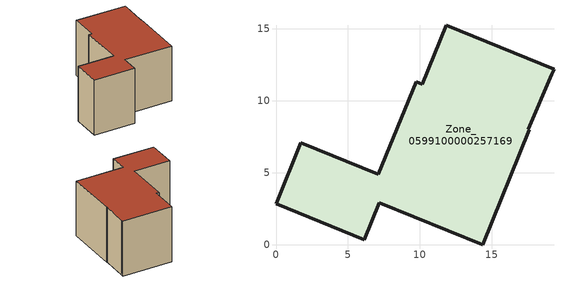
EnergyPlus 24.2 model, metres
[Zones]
Zone_0599100000257169
 floor ground (C_G): 19.2,11.86 17.55,8.03 17.63,8 14.38,0 7.19,2.92 6.14,0.35 0,2.85 1.72,7.08 7.12,4.89 9.74,11.34 10.17,11.17 11.83,15.25 19.34,12.19 z0
 wall outside (C_F): 0,2.85 6.14,0.35 7.19,2.92 14.38,0 17.63,8 17.55,8.03 19.2,11.86 19.34,12.19 11.83,15.25 10.17,11.17 9.74,11.34 7.12,4.89 1.72,7.08 0,2.85 z0:9
 roof outside (C_R): 17.55,8.03 19.2,11.86 19.34,12.19 11.83,15.25 10.17,11.17 9.74,11.34 7.12,4.89 1.72,7.08 0,2.85 6.14,0.35 7.19,2.92 14.38,0 17.63,8 z9
[BUILDING]
Pand.0599100000257169: North Axis=0; Terrain=City; Loads Convergence Tolerance Value=0.04; Temperature Convergence Tolerance Value=0.4; Solar Distribution=FullExterior; Maximum Number of Warmup Days=25; Minimum Number of Warmup Days=1
[Site:Location]
Rotterdam.The.Hague.AP_ZH_NLD Design_Conditions: Latitude=51.96; Longitude=4.45; Time Zone=1; Elevation=-4.5
[SITE:GROUNDTEMPERATURE:BUILDINGSURFACE]
18, 18, 18, 18, 18, 18, 18, 18, 18, 18, 18, 18
[MATERIAL] Thermal Absorptance=0.9; Solar Absorptance=0.7; Visible Absorptance=0.7
Name | Roughness | Thickness | Conductivity | Density | Specific Heat
G.D.1965 | MediumSmooth | 0.15 | 1 | 540 | 1210
F.D.1965 | Rough | 0.3 | 0.857143 | 1920 | 840
R.D.1965 | MediumRough | 0.2 | 0.08 | 1500 | 1000
[CONSTRUCTION]
C_G: G.D.1965
C_F: F.D.1965
C_R: R.D.1965
[ZONE]
Zone_0599100000257169: Type=1; Multiplier=1; Ceiling Height=Autocalculate; Volume=Autocalculate; Floor Area=autocalculate; Part of Total Floor Area=Yes
[ZONEINFILTRATION:DESIGNFLOWRATE]
Infil_Zone_0599100000257169: Zone or ZoneList or Space or SpaceList=Zone_0599100000257169; Schedule=AlwaysOn; Design Flow Rate Calculation Method=Flow/Area; Flow Rate per Floor Area=0.0042; Constant Term Coefficient=1; Temperature Term Coefficient=0; Velocity Term Coefficient=0; Velocity Squared Term Coefficient=0
[HVACTEMPLATE:ZONE:IDEALLOADSAIRSYSTEM]
Zone_0599100000257169: Maximum Heating Supply Air Temperature=50; Minimum Cooling Supply Air Temperature=13; Maximum Heating Supply Air Humidity Ratio=0.0156; Minimum Cooling Supply Air Humidity Ratio=0.0077; Heating Limit=NoLimit; Cooling Limit=NoLimit; Dehumidification Control Type=ConstantSensibleHeatRatio; Cooling Sensible Heat Ratio=0.7; Dehumidification Setpoint=60; Humidification Control Type=None; Humidification Setpoint=30; Outdoor Air Method=None; Outdoor Air Flow Rate per Person=0.00944; Outdoor Air Flow Rate per Zone Floor Area=0; Outdoor Air Flow Rate per Zone=0; Demand Controlled Ventilation Type=None; Outdoor Air Economizer Type=NoEconomizer; Heat Recovery Type=None; Sensible Heat Recovery Effectiveness=0.7; Latent Heat Recovery Effectiveness=0.65
[ZONECONTROL:THERMOSTAT]
ThermostatControl_Zone_0599100000257169: Zone or ZoneList=Zone_0599100000257169; Control Type Schedule=DualSetpointControlType; Control 1=Thermostat_Zone_0599100000257169; Temperature Difference Between Cutout And Setpoint=0
[THERMOSTATSETPOINT:DUALSETPOINT]
Thermostat_Zone_0599100000257169: Heating Setpoint Temperature Schedule=HeatingSetpoint_Zone_0599100000257169; Cooling Setpoint Temperature Schedule=CoolingSetpoint_Zone_0599100000257169
[SCHEDULE:COMPACT]
HeatingSetpoint_Zone_0599100000257169: Through: 12/31, For: AllDays, Until: 24:00, 21
CoolingSetpoint_Zone_0599100000257169: Through: 12/31, For: AllDays, Until: 24:00, 24
DualSetpointControlType: Through: 12/31, For: AllDays, Until: 24:00, 4
AlwaysOn: Through: 12/31, For: AllDays, Until: 24:00, 1
